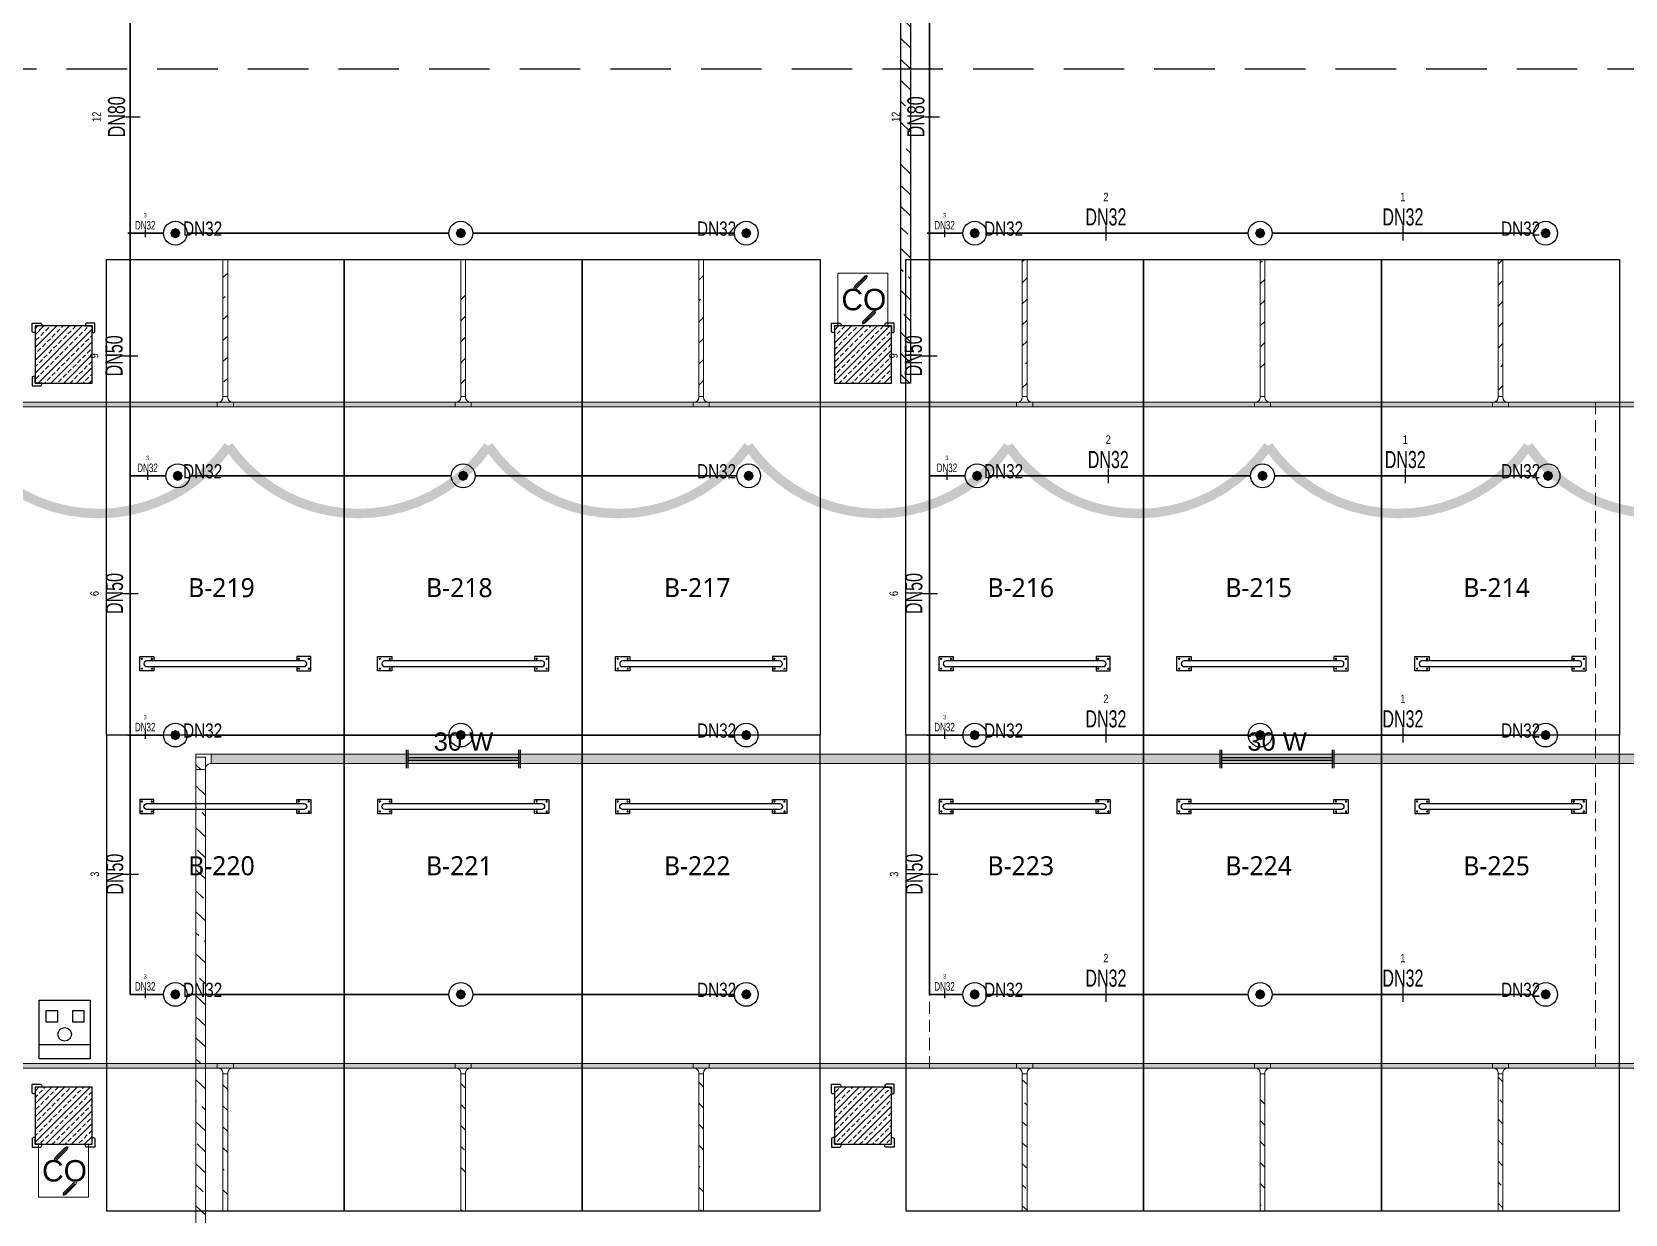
# Model space of a CAD drawing. Header units: millimetres. Extents: x -379292 to 1221486, y 92049 to 447512.
# Drawn here: x -226488 to -209745, y 223584 to 236010 of the extents above; entities that cross this region are included whole.
import ezdxf
from ezdxf.enums import TextEntityAlignment as Align
from ezdxf.lldxf.tags import DXFTag

# ---------------------------------------------------------------- set-up
doc = ezdxf.new("R2010")
doc.units = ezdxf.units.MM
doc.linetypes.add('HIDDEN', pattern=[9.525, 6.35, -3.175])
for name, color, linetype in [('-M-YNGN-BORUID', 7, 'Continuous'), ('-M-YNGN-BORUUZUN', 7, 'Continuous'), ('-M-YNGN-BORUYUK', 7, 'Continuous'), ('-M-YNGN-SPR-YUK', 7, 'Continuous'), ('-M-YNGN-ZON1-CAP-', 7, 'Continuous'), ('-M-YNGN-ZON1-SPR-', 7, 'Continuous'), ('05_HATCH CONCRETE', 141, 'Continuous'), ('05_SYMBOL', 2, 'Continuous'), ('08_LAMP', 4, 'Continuous'), ('08_SOCKET', 4, 'Continuous'), ('202-A-Y-MahalAd', 141, 'Continuous'), ('E_CT_ZA', 6, 'Continuous')]:
    doc.layers.add(name, color=color, linetype=linetype)
doc.layers.add('-M-YNGN-SPR-CAPCIZGI', color=188, linetype='Continuous', plot=False)
for name, color, linetype, lineweight in [('-M-YNGN-ZON1', 5, 'SP', 30), ('06_FORMWORK HIDDEN', 252, 'HIDDEN2', 0), ('08_DEDECTOR', 3, 'Continuous', 9), ('E_CT_AYDINLATMA', 3, 'Continuous', 9), ('E_CT_KIRMIZI', 1, 'Continuous', 9)]:
    doc.layers.add(name, color=color, linetype=linetype, lineweight=lineweight)
doc.styles.add('CIZGI', font='tahoma.ttf', dxfattribs={"width": 0.8, "oblique": 20})
doc.styles.add('HCAD', font='HCAD.SHX', dxfattribs={"width": 0.8, "height": 0.2})
doc.styles.add('PIPESIZE', font='hcad.shx', dxfattribs={"width": 0.8})
doc.styles.add('SPR-NOT', font='romans.shx')
doc.styles.get("Standard").update_dxf_attribs({"font": 'segoeuil.ttf'})
doc.styles.add('YAZI-2', font='arial.ttf', dxfattribs={"height": 2})
doc.styles.add('YAZI-3', font='arial.ttf', dxfattribs={"height": 3})
tags = doc.linetypes.add('HIDDEN2', pattern=[0.1875, 0.125, -0.0625]).pattern_tags.tags
tags[6:7] = [DXFTag(74, 4), DXFTag(75, 0), DXFTag(340, '0'), DXFTag(46, 0.0), DXFTag(50, 0.0), DXFTag(44, 0.0), DXFTag(45, 0.0)]
tags[4:5] = [DXFTag(74, 4), DXFTag(75, 0), DXFTag(340, '0'), DXFTag(46, 0.0), DXFTag(50, 0.0), DXFTag(44, 0.0), DXFTag(45, 0.0)]
doc.linetypes.add('SP', pattern='A,2,-0.1,["SP",CIZGI,S=0.14,R=0.2,X=0,Y=-0.07],-0.255', length=2.355)
pattern_1 = [(225, (905000, -3e-07), (67.351921, -67.351921), []), (225, (904932.65, -3e-07), (67.351921, -67.351921), [47.625, -23.8125])]

# ---------------------------------------------------------------- blocks, each defined once
blk = doc.blocks.new('202_Vida')
at = {"color": 0, "linetype": 'ByBlock', "ltscale": 0.2}
for points in [[(1, 0), (-1, 0)], [(0, 1), (0, -1)]]:
    blk.add_lwpolyline(points, dxfattribs=at)
at = {"color": 0, "linetype": 'ByBlock'}
for radius in [0.42, 0.23, 0.155]:
    blk.add_circle((0, 0), radius, dxfattribs=at)
blk = doc.blocks.new('202_Stoper')
at = {"color": 0, "linetype": 'ByBlock'}
for points in [[(-750, -30), (-750, -75), (-900, -75), (-900, 75), (-750, 75), (-750, 30)], [(750, -30), (750, -75), (900, -75), (900, 75), (750, 75), (750, 30)]]:
    blk.add_lwpolyline(points, dxfattribs=at)
blk.add_lwpolyline([(825, -30, 1), (825, 30), (-825, 30, 1), (-825, -30)], format="xyb", close=True, dxfattribs=at)
at = {"color": 0, "linetype": 'ByBlock', "yscale": 10, "zscale": 10, "rotation": 180}
for p, xscale in [((-877, 53), -10), ((-772, 53), 10), ((772, 53), -10), ((877, 53), 10)]:
    blk.add_blockref('202_Vida', p, dxfattribs=dict(at, xscale=xscale))
at = {"color": 0, "linetype": 'ByBlock', "yscale": 10, "zscale": 10}
for p, xscale in [((-877, -52), 10), ((-772, -52), -10), ((772, -52), 10), ((877, -52), -10)]:
    blk.add_blockref('202_Vida', p, dxfattribs=dict(at, xscale=xscale))
blk = doc.blocks.new('202_Mahalblok')
at = {"color": 0, "linetype": 'ByBlock', "flags": 128}
blk.add_lwpolyline([(0, 0), (0, 5000), (2500, 5000), (2500, 0)], close=True, dxfattribs=at)
at = {"color": 252}
blk.add_blockref('202_Stoper', (1250, 750), dxfattribs=at)
at = {"color": 0, "linetype": 'ByBlock', "ltscale": 25}
blk.add_attdef('MAHALNO', text='', height=200, dxfattribs=at).set_placement((1209, 1390), align=Align.BOTTOM_CENTER)
blk = doc.blocks.new('bariyer')
at = {"color": 8, "ltscale": 25}
blk.add_lwpolyline([(0, -70), (15, -70, 0.414214), (30, -55), (30, 30), (-55, 30, 0.414214), (-70, 15), (-70, 0), (0, 0)], format="xyb", close=True, dxfattribs=at)
blk = doc.blocks.new('OtoParkBodrumKatMimari')
at = {"layer": '05_HATCH CONCRETE'}
h = blk.add_hatch(dxfattribs=at)
h.set_pattern_fill('ANSI33', color=8, scale=15, angle=180, style=0)
h.set_pattern_definition(pattern_1)
h.paths.add_polyline_path([(20500, 132100), (19900, 132100), (19900, 131500), (20500, 131500)])
h = blk.add_hatch(dxfattribs=at)
h.set_pattern_fill('ANSI33', color=8, scale=15, angle=180, style=0)
h.set_pattern_definition(pattern_1)
h.paths.add_polyline_path([(28900, 132100), (28300, 132100), (28300, 131500), (28900, 131500)])
h = blk.add_hatch(dxfattribs=at)
h.set_pattern_fill('ANSI33', color=8, scale=15, angle=180, style=0)
h.set_pattern_definition(pattern_1)
h.paths.add_polyline_path([(20500, 124100), (19900, 124100), (19900, 123500), (20500, 123500)])
h = blk.add_hatch(dxfattribs=at)
h.set_pattern_fill('ANSI33', color=8, scale=15, angle=180, style=0)
h.set_pattern_definition(pattern_1)
h.paths.add_polyline_path([(28900, 124100), (28300, 124100), (28300, 123500), (28900, 123500)])
at = {"color": 5}
for points in [[(20500, 132100), (19900, 132100), (19900, 131500), (20500, 131500)], [(28900, 132100), (28300, 132100), (28300, 131500), (28900, 131500)], [(20500, 124100), (19900, 124100), (19900, 123500), (20500, 123500)], [(28900, 124100), (28300, 124100), (28300, 123500), (28900, 123500)]]:
    blk.add_lwpolyline(points, close=True, dxfattribs=at)
at = {"layer": '05_SYMBOL', "color": 252, "linetype": 'HIDDEN', "ltscale": 100}
blk.add_lwpolyline([(128500, 134800), (19400, 134800)], dxfattribs=at)
at = {"layer": '06_FORMWORK HIDDEN', "linetype": 'HIDDEN', "ltscale": 20}
for points in [[(29300, 131300), (36300, 131300), (36300, 124300)], [(29300, 124300), (29300, 131300)], [(36300, 124300), (29300, 124300)]]:
    blk.add_lwpolyline(points, dxfattribs=at)
at = {"layer": '05_SYMBOL', "color": 8, "xscale": -1}
for p in [(19900, 132100), (28300, 132100), (19900, 124100), (28300, 124100)]:
    blk.add_blockref('bariyer', p, dxfattribs=at)
at = {"layer": '05_SYMBOL', "color": 8}
for p in [(20500, 132100), (28900, 132100), (28900, 124100)]:
    blk.add_blockref('bariyer', p, dxfattribs=at)
at = {"layer": '05_SYMBOL', "color": 8, "rotation": 180}
for p in [(19900, 131500), (19900, 123500), (28300, 123500)]:
    blk.add_blockref('bariyer', p, dxfattribs=at)
at = {"layer": '05_SYMBOL', "color": 8, "xscale": -1, "rotation": 180}
for p in [(20500, 123500), (28900, 123500)]:
    blk.add_blockref('bariyer', p, dxfattribs=at)
at = {"layer": '202-A-Y-MahalAd', "color": 8, "ltscale": 25}
for p, values in [((20650, 127800), {'MAHALNO': 'B-219'}), ((23150, 127800), {'MAHALNO': 'B-218'}), ((25650, 127800), {'MAHALNO': 'B-217'}), ((29050, 127800), {'MAHALNO': 'B-216'}), ((31550, 127800), {'MAHALNO': 'B-215'}), ((34050, 127800), {'MAHALNO': 'B-214'})]:
    blk.add_blockref('202_Mahalblok', p, dxfattribs=at).add_auto_attribs(values)
ref = blk.add_blockref('202_Mahalblok', (20650, 127800), dxfattribs=dict(at, xscale=-1, rotation=180))
ref.add_attrib('MAHALNO', 'B-220', dxfattribs={"layer": '0', "color": 0, "linetype": 'ByBlock', "ltscale": 25, "height": 200}).set_placement((21859, 126267), align=Align.BOTTOM_CENTER)
ref = blk.add_blockref('202_Mahalblok', (23150, 127800), dxfattribs=dict(at, xscale=-1, rotation=180))
ref.add_attrib('MAHALNO', 'B-221', dxfattribs={"layer": '0', "color": 0, "linetype": 'ByBlock', "ltscale": 25, "height": 200}).set_placement((24359, 126267), align=Align.BOTTOM_CENTER)
ref = blk.add_blockref('202_Mahalblok', (25650, 127800), dxfattribs=dict(at, xscale=-1, rotation=180))
ref.add_attrib('MAHALNO', 'B-222', dxfattribs={"layer": '0', "color": 0, "linetype": 'ByBlock', "ltscale": 25, "height": 200}).set_placement((26859, 126267), align=Align.BOTTOM_CENTER)
ref = blk.add_blockref('202_Mahalblok', (29050, 127800), dxfattribs=dict(at, xscale=-1, rotation=180))
ref.add_attrib('MAHALNO', 'B-223', dxfattribs={"layer": '0', "color": 0, "linetype": 'ByBlock', "ltscale": 25, "height": 200}).set_placement((30259, 126267), align=Align.BOTTOM_CENTER)
ref = blk.add_blockref('202_Mahalblok', (31550, 127800), dxfattribs=dict(at, xscale=-1, rotation=180))
ref.add_attrib('MAHALNO', 'B-224', dxfattribs={"layer": '0', "color": 0, "linetype": 'ByBlock', "ltscale": 25, "height": 200}).set_placement((32759, 126267), align=Align.BOTTOM_CENTER)
ref = blk.add_blockref('202_Mahalblok', (34050, 127800), dxfattribs=dict(at, xscale=-1, rotation=180))
ref.add_attrib('MAHALNO', 'B-225', dxfattribs={"layer": '0', "color": 0, "linetype": 'ByBlock', "ltscale": 25, "height": 200}).set_placement((35259, 126267), align=Align.BOTTOM_CENTER)
blk = doc.blocks.new('SP-C-UP-12')
at = {"ltscale": 10}
blk.add_line((0, 0), (0, 0), dxfattribs=at)
at = {"color": 1, "linetype": 'Continuous'}
blk.add_circle((0, 0), 12.5, dxfattribs=at)
at = {"ltscale": 10}
for points in [[(-5.4, 0), (-3.8, 3.8), (-3.8, -3.8), (0, 5.4)], [(-3.8, -3.8), (0, 5.4), (0, -5.4), (3.8, 3.8)], [(0, -5.4), (3.8, 3.8), (3.8, -3.8), (5.4, 0)]]:
    blk.add_solid(points, dxfattribs=at)
at = {"layer": '-M-YNGN-SPR-YUK', "style": 'SPR-NOT', "width": 0.5, "flags": 9}
for tag, p in [('YUK', (0, 17.8)), ('CAP', (0, 14.4)), ('TIP', (0.2, 10.8))]:
    blk.add_attdef(tag, text='', height=2.5, dxfattribs=at).set_placement(p, align=Align.MIDDLE_CENTER)
blk = doc.blocks.new('SPRKL100')
at = {"layer": '-M-YNGN-SPR-CAPCIZGI'}
blk.add_line((0, 0.431), (0, -0.431), dxfattribs=at)
at = {"layer": '-M-YNGN-BORUID', "color": 0, "style": 'HCAD', "width": 0.8, "flags": 1}
blk.add_attdef('DIC', text='', height=0.4, dxfattribs=at).set_placement((0, -1.693), align=Align.CENTER)
at = {"layer": '-M-YNGN-BORUUZUN', "color": 0, "style": 'HCAD', "width": 0.7}
blk.add_attdef('BOY', text='', height=0.8, dxfattribs=at).set_placement((0, -1.08), align=Align.CENTER)
at = {"layer": '-M-YNGN-BORUYUK', "color": 6, "style": 'PIPESIZE', "width": 0.8}
blk.add_attdef('YUK', text='', height=0.5, dxfattribs=at).set_placement((0, 1.866), align=Align.CENTER)
at = {"color": 0, "style": 'PIPESIZE', "width": 0.7}
blk.add_attdef('CAP', text='', height=1, dxfattribs=at).set_placement((0, 0.45), align=Align.CENTER)
blk = doc.blocks.new('A$C69E769C9')
at = {"layer": '-M-YNGN-ZON1', "linetype": 'SP', "ltscale": 500}
for p, q in [((1127.3, 0), (1127.3, -2214.7)), ((1967.3, 0), (1967.3, -2214.7)), ((1162.3, -1414.7), (1124.8, -1414.7)), ((1349.8, -1414.7), (1187.3, -1414.7)), ((1349.8, -1414.7), (1462.3, -1414.7)), ((1487.3, -1414.7), (1762.3, -1414.7)), ((2002.3, -1414.7), (1964.8, -1414.7)), ((2189.8, -1414.7), (2027.3, -1414.7)), ((2189.8, -1414.7), (2302.3, -1414.7)), ((2327.3, -1414.7), (2602.3, -1414.7)), ((1164.8, -1669.7), (1127.3, -1669.7)), ((1352.3, -1669.7), (1189.8, -1669.7)), ((1352.3, -1669.7), (1464.8, -1669.7)), ((1489.8, -1669.7), (1764.8, -1669.7)), ((2004.8, -1669.7), (1967.3, -1669.7)), ((2192.3, -1669.7), (2029.8, -1669.7)), ((2192.3, -1669.7), (2304.8, -1669.7)), ((2329.8, -1669.7), (2604.8, -1669.7)), ((1162.3, -1942.2), (1124.8, -1942.2)), ((1349.8, -1942.2), (1187.3, -1942.2)), ((1349.8, -1942.2), (1462.3, -1942.2)), ((1487.3, -1942.2), (1762.3, -1942.2)), ((2002.3, -1942.2), (1964.8, -1942.2)), ((2189.8, -1942.2), (2027.3, -1942.2)), ((2189.8, -1942.2), (2302.3, -1942.2)), ((2327.3, -1942.2), (2602.3, -1942.2)), ((1162.3, -2214.7), (1127.3, -2214.7)), ((1349.8, -2214.7), (1187.3, -2214.7)), ((1349.8, -2214.7), (1462.3, -2214.7)), ((1487.3, -2214.7), (1762.3, -2214.7)), ((2002.3, -2214.7), (1967.3, -2214.7)), ((2189.8, -2214.7), (2027.3, -2214.7)), ((2189.8, -2214.7), (2302.3, -2214.7)), ((2327.3, -2214.7), (2602.3, -2214.7))]:
    blk.add_line(p, q, dxfattribs=at)
at = {"layer": '-M-YNGN-ZON1-CAP-'}
ref = blk.add_blockref('SPRKL100', (1130.1, -1292.4), dxfattribs=dict(at, xscale=18.00000000000009, yscale=18.00000000000009, zscale=18.00000000000009, rotation=90))
ref.add_attrib('YUK', '12', dxfattribs={"layer": '-M-YNGN-BORUYUK', "color": 6, "height": 9, "rotation": 90, "style": 'PIPESIZE', "width": 0.8}).set_placement((1096.5, -1292.4), align=Align.CENTER)
ref.add_attrib('CAP', 'DN80', dxfattribs={"layer": '0', "color": 0, "height": 18, "rotation": 90, "style": 'PIPESIZE', "width": 0.7}).set_placement((1122, -1292.4), align=Align.CENTER)
ref = blk.add_blockref('SPRKL100', (1970.1, -1292.4), dxfattribs=dict(at, xscale=18.00000000000009, yscale=18.00000000000009, zscale=18.00000000000009, rotation=90))
ref.add_attrib('YUK', '12', dxfattribs={"layer": '-M-YNGN-BORUYUK', "color": 6, "height": 9, "rotation": 90, "style": 'PIPESIZE', "width": 0.8}).set_placement((1936.5, -1292.4), align=Align.CENTER)
ref.add_attrib('CAP', 'DN80', dxfattribs={"layer": '0', "color": 0, "height": 18, "rotation": 90, "style": 'PIPESIZE', "width": 0.7}).set_placement((1962, -1292.4), align=Align.CENTER)
ref = blk.add_blockref('SPRKL100', (2152.7, -1414.7), dxfattribs=dict(at, xscale=18, yscale=18, zscale=18))
ref.add_attrib('YUK', '2', dxfattribs={"layer": '-M-YNGN-BORUYUK', "color": 6, "height": 9, "style": 'PIPESIZE', "width": 0.8}).set_placement((2152.7, -1381.1), align=Align.CENTER)
ref.add_attrib('CAP', 'DN32', dxfattribs={"layer": '0', "color": 0, "height": 18, "style": 'PIPESIZE', "width": 0.7}).set_placement((2152.7, -1406.6), align=Align.CENTER)
ref = blk.add_blockref('SPRKL100', (2464.8, -1414.7), dxfattribs=dict(at, xscale=18, yscale=18, zscale=18))
ref.add_attrib('YUK', '1', dxfattribs={"layer": '-M-YNGN-BORUYUK', "color": 6, "height": 9, "style": 'PIPESIZE', "width": 0.8}).set_placement((2464.8, -1381.1), align=Align.CENTER)
ref.add_attrib('CAP', 'DN32', dxfattribs={"layer": '0', "color": 0, "height": 18, "style": 'PIPESIZE', "width": 0.7}).set_placement((2464.8, -1406.6), align=Align.CENTER)
ref = blk.add_blockref('SPRKL100', (1143.1, -1414.9), dxfattribs=dict(at, xscale=9, yscale=9, zscale=9))
ref.add_attrib('YUK', '3', dxfattribs={"layer": '-M-YNGN-BORUYUK', "color": 6, "height": 4.5, "style": 'PIPESIZE', "width": 0.8}).set_placement((1143.1, -1398.1), align=Align.CENTER)
ref.add_attrib('CAP', 'DN32', dxfattribs={"layer": '0', "color": 0, "height": 9, "style": 'PIPESIZE', "width": 0.7}).set_placement((1143.1, -1410.8), align=Align.CENTER)
ref = blk.add_blockref('SPRKL100', (1983.1, -1414.9), dxfattribs=dict(at, xscale=9, yscale=9, zscale=9))
ref.add_attrib('YUK', '3', dxfattribs={"layer": '-M-YNGN-BORUYUK', "color": 6, "height": 4.5, "style": 'PIPESIZE', "width": 0.8}).set_placement((1983.1, -1398.1), align=Align.CENTER)
ref.add_attrib('CAP', 'DN32', dxfattribs={"layer": '0', "color": 0, "height": 9, "style": 'PIPESIZE', "width": 0.7}).set_placement((1983.1, -1410.8), align=Align.CENTER)
ref = blk.add_blockref('SPRKL100', (1127.5, -1543.6), dxfattribs=dict(at, xscale=18.00000000000009, yscale=18.00000000000009, zscale=18.00000000000009, rotation=90))
ref.add_attrib('YUK', '9', dxfattribs={"layer": '-M-YNGN-BORUYUK', "color": 6, "height": 9, "rotation": 90, "style": 'PIPESIZE', "width": 0.8}).set_placement((1093.9, -1543.6), align=Align.CENTER)
ref.add_attrib('CAP', 'DN50', dxfattribs={"layer": '0', "color": 0, "height": 18, "rotation": 90, "style": 'PIPESIZE', "width": 0.7}).set_placement((1119.4, -1543.6), align=Align.CENTER)
ref = blk.add_blockref('SPRKL100', (1967.5, -1543.6), dxfattribs=dict(at, xscale=18.00000000000009, yscale=18.00000000000009, zscale=18.00000000000009, rotation=90))
ref.add_attrib('YUK', '9', dxfattribs={"layer": '-M-YNGN-BORUYUK', "color": 6, "height": 9, "rotation": 90, "style": 'PIPESIZE', "width": 0.8}).set_placement((1933.9, -1543.6), align=Align.CENTER)
ref.add_attrib('CAP', 'DN50', dxfattribs={"layer": '0', "color": 0, "height": 18, "rotation": 90, "style": 'PIPESIZE', "width": 0.7}).set_placement((1959.4, -1543.6), align=Align.CENTER)
ref = blk.add_blockref('SPRKL100', (2155.2, -1669.7), dxfattribs=dict(at, xscale=18, yscale=18, zscale=18))
ref.add_attrib('YUK', '2', dxfattribs={"layer": '-M-YNGN-BORUYUK', "color": 6, "height": 9, "style": 'PIPESIZE', "width": 0.8}).set_placement((2155.2, -1636.1), align=Align.CENTER)
ref.add_attrib('CAP', 'DN32', dxfattribs={"layer": '0', "color": 0, "height": 18, "style": 'PIPESIZE', "width": 0.7}).set_placement((2155.2, -1661.6), align=Align.CENTER)
ref = blk.add_blockref('SPRKL100', (2467.3, -1669.7), dxfattribs=dict(at, xscale=18, yscale=18, zscale=18))
ref.add_attrib('YUK', '1', dxfattribs={"layer": '-M-YNGN-BORUYUK', "color": 6, "height": 9, "style": 'PIPESIZE', "width": 0.8}).set_placement((2467.3, -1636.1), align=Align.CENTER)
ref.add_attrib('CAP', 'DN32', dxfattribs={"layer": '0', "color": 0, "height": 18, "style": 'PIPESIZE', "width": 0.7}).set_placement((2467.3, -1661.6), align=Align.CENTER)
ref = blk.add_blockref('SPRKL100', (1145.6, -1669.9), dxfattribs=dict(at, xscale=9, yscale=9, zscale=9))
ref.add_attrib('YUK', '3', dxfattribs={"layer": '-M-YNGN-BORUYUK', "color": 6, "height": 4.5, "style": 'PIPESIZE', "width": 0.8}).set_placement((1145.6, -1653.1), align=Align.CENTER)
ref.add_attrib('CAP', 'DN32', dxfattribs={"layer": '0', "color": 0, "height": 9, "style": 'PIPESIZE', "width": 0.7}).set_placement((1145.6, -1665.8), align=Align.CENTER)
ref = blk.add_blockref('SPRKL100', (1985.6, -1669.9), dxfattribs=dict(at, xscale=9, yscale=9, zscale=9))
ref.add_attrib('YUK', '3', dxfattribs={"layer": '-M-YNGN-BORUYUK', "color": 6, "height": 4.5, "style": 'PIPESIZE', "width": 0.8}).set_placement((1985.6, -1653.1), align=Align.CENTER)
ref.add_attrib('CAP', 'DN32', dxfattribs={"layer": '0', "color": 0, "height": 9, "style": 'PIPESIZE', "width": 0.7}).set_placement((1985.6, -1665.8), align=Align.CENTER)
ref = blk.add_blockref('SPRKL100', (1127.9, -1793.4), dxfattribs=dict(at, xscale=18.00000000000009, yscale=18.00000000000009, zscale=18.00000000000009, rotation=90))
ref.add_attrib('YUK', '6', dxfattribs={"layer": '-M-YNGN-BORUYUK', "color": 6, "height": 9, "rotation": 90, "style": 'PIPESIZE', "width": 0.8}).set_placement((1094.3, -1793.4), align=Align.CENTER)
ref.add_attrib('CAP', 'DN50', dxfattribs={"layer": '0', "color": 0, "height": 18, "rotation": 90, "style": 'PIPESIZE', "width": 0.7}).set_placement((1119.8, -1793.4), align=Align.CENTER)
ref = blk.add_blockref('SPRKL100', (1967.9, -1793.4), dxfattribs=dict(at, xscale=18.00000000000009, yscale=18.00000000000009, zscale=18.00000000000009, rotation=90))
ref.add_attrib('YUK', '6', dxfattribs={"layer": '-M-YNGN-BORUYUK', "color": 6, "height": 9, "rotation": 90, "style": 'PIPESIZE', "width": 0.8}).set_placement((1934.3, -1793.4), align=Align.CENTER)
ref.add_attrib('CAP', 'DN50', dxfattribs={"layer": '0', "color": 0, "height": 18, "rotation": 90, "style": 'PIPESIZE', "width": 0.7}).set_placement((1959.8, -1793.4), align=Align.CENTER)
ref = blk.add_blockref('SPRKL100', (2152.7, -1942.2), dxfattribs=dict(at, xscale=18, yscale=18, zscale=18))
ref.add_attrib('YUK', '2', dxfattribs={"layer": '-M-YNGN-BORUYUK', "color": 6, "height": 9, "style": 'PIPESIZE', "width": 0.8}).set_placement((2152.7, -1908.6), align=Align.CENTER)
ref.add_attrib('CAP', 'DN32', dxfattribs={"layer": '0', "color": 0, "height": 18, "style": 'PIPESIZE', "width": 0.7}).set_placement((2152.7, -1934.1), align=Align.CENTER)
ref = blk.add_blockref('SPRKL100', (2464.8, -1942.2), dxfattribs=dict(at, xscale=18, yscale=18, zscale=18))
ref.add_attrib('YUK', '1', dxfattribs={"layer": '-M-YNGN-BORUYUK', "color": 6, "height": 9, "style": 'PIPESIZE', "width": 0.8}).set_placement((2464.8, -1908.6), align=Align.CENTER)
ref.add_attrib('CAP', 'DN32', dxfattribs={"layer": '0', "color": 0, "height": 18, "style": 'PIPESIZE', "width": 0.7}).set_placement((2464.8, -1934.1), align=Align.CENTER)
ref = blk.add_blockref('SPRKL100', (1143.1, -1942.4), dxfattribs=dict(at, xscale=9, yscale=9, zscale=9))
ref.add_attrib('YUK', '3', dxfattribs={"layer": '-M-YNGN-BORUYUK', "color": 6, "height": 4.5, "style": 'PIPESIZE', "width": 0.8}).set_placement((1143.1, -1925.6), align=Align.CENTER)
ref.add_attrib('CAP', 'DN32', dxfattribs={"layer": '0', "color": 0, "height": 9, "style": 'PIPESIZE', "width": 0.7}).set_placement((1143.1, -1938.3), align=Align.CENTER)
ref = blk.add_blockref('SPRKL100', (1983.1, -1942.4), dxfattribs=dict(at, xscale=9, yscale=9, zscale=9))
ref.add_attrib('YUK', '3', dxfattribs={"layer": '-M-YNGN-BORUYUK', "color": 6, "height": 4.5, "style": 'PIPESIZE', "width": 0.8}).set_placement((1983.1, -1925.6), align=Align.CENTER)
ref.add_attrib('CAP', 'DN32', dxfattribs={"layer": '0', "color": 0, "height": 9, "style": 'PIPESIZE', "width": 0.7}).set_placement((1983.1, -1938.3), align=Align.CENTER)
ref = blk.add_blockref('SPRKL100', (1128.2, -2088.4), dxfattribs=dict(at, xscale=18.00000000000009, yscale=18.00000000000009, zscale=18.00000000000009, rotation=90))
ref.add_attrib('YUK', '3', dxfattribs={"layer": '-M-YNGN-BORUYUK', "color": 6, "height": 9, "rotation": 90, "style": 'PIPESIZE', "width": 0.8}).set_placement((1094.6, -2088.4), align=Align.CENTER)
ref.add_attrib('CAP', 'DN50', dxfattribs={"layer": '0', "color": 0, "height": 18, "rotation": 90, "style": 'PIPESIZE', "width": 0.7}).set_placement((1120.1, -2088.4), align=Align.CENTER)
ref = blk.add_blockref('SPRKL100', (1968.2, -2088.4), dxfattribs=dict(at, xscale=18.00000000000009, yscale=18.00000000000009, zscale=18.00000000000009, rotation=90))
ref.add_attrib('YUK', '3', dxfattribs={"layer": '-M-YNGN-BORUYUK', "color": 6, "height": 9, "rotation": 90, "style": 'PIPESIZE', "width": 0.8}).set_placement((1934.6, -2088.4), align=Align.CENTER)
ref.add_attrib('CAP', 'DN50', dxfattribs={"layer": '0', "color": 0, "height": 18, "rotation": 90, "style": 'PIPESIZE', "width": 0.7}).set_placement((1960.1, -2088.4), align=Align.CENTER)
ref = blk.add_blockref('SPRKL100', (2152.7, -2214.7), dxfattribs=dict(at, xscale=18, yscale=18, zscale=18))
ref.add_attrib('YUK', '2', dxfattribs={"layer": '-M-YNGN-BORUYUK', "color": 6, "height": 9, "style": 'PIPESIZE', "width": 0.8}).set_placement((2152.7, -2181.1), align=Align.CENTER)
ref.add_attrib('CAP', 'DN32', dxfattribs={"layer": '0', "color": 0, "height": 18, "style": 'PIPESIZE', "width": 0.7}).set_placement((2152.7, -2206.6), align=Align.CENTER)
ref = blk.add_blockref('SPRKL100', (2464.8, -2214.7), dxfattribs=dict(at, xscale=18, yscale=18, zscale=18))
ref.add_attrib('YUK', '1', dxfattribs={"layer": '-M-YNGN-BORUYUK', "color": 6, "height": 9, "style": 'PIPESIZE', "width": 0.8}).set_placement((2464.8, -2181.1), align=Align.CENTER)
ref.add_attrib('CAP', 'DN32', dxfattribs={"layer": '0', "color": 0, "height": 18, "style": 'PIPESIZE', "width": 0.7}).set_placement((2464.8, -2206.6), align=Align.CENTER)
ref = blk.add_blockref('SPRKL100', (1143.1, -2214.9), dxfattribs=dict(at, xscale=9, yscale=9, zscale=9))
ref.add_attrib('YUK', '3', dxfattribs={"layer": '-M-YNGN-BORUYUK', "color": 6, "height": 4.5, "style": 'PIPESIZE', "width": 0.8}).set_placement((1143.1, -2198.1), align=Align.CENTER)
ref.add_attrib('CAP', 'DN32', dxfattribs={"layer": '0', "color": 0, "height": 9, "style": 'PIPESIZE', "width": 0.7}).set_placement((1143.1, -2210.8), align=Align.CENTER)
ref = blk.add_blockref('SPRKL100', (1983.1, -2214.9), dxfattribs=dict(at, xscale=9, yscale=9, zscale=9))
ref.add_attrib('YUK', '3', dxfattribs={"layer": '-M-YNGN-BORUYUK', "color": 6, "height": 4.5, "style": 'PIPESIZE', "width": 0.8}).set_placement((1983.1, -2198.1), align=Align.CENTER)
ref.add_attrib('CAP', 'DN32', dxfattribs={"layer": '0', "color": 0, "height": 9, "style": 'PIPESIZE', "width": 0.7}).set_placement((1983.1, -2210.8), align=Align.CENTER)
at = {"layer": '-M-YNGN-ZON1-SPR-', "linetype": 'Continuous'}
for p in [(1174.8, -1414.7), (1474.8, -1414.7), (1774.8, -1414.7), (2014.8, -1414.7), (2314.8, -1414.7), (2614.8, -1414.7), (1177.3, -1669.7), (1477.3, -1669.7), (1777.3, -1669.7), (2017.3, -1669.7), (2317.3, -1669.7), (2617.3, -1669.7), (1174.8, -1942.2), (1474.8, -1942.2), (1774.8, -1942.2), (2014.8, -1942.2), (2314.8, -1942.2), (2614.8, -1942.2), (1174.8, -2214.7), (1474.8, -2214.7), (1774.8, -2214.7), (2014.8, -2214.7), (2314.8, -2214.7), (2614.8, -2214.7)]:
    blk.add_blockref('SP-C-UP-12', p, dxfattribs=at)
at = {"layer": '-M-YNGN-ZON1-CAP-', "ltscale": 20, "style": 'PIPESIZE', "width": 0.8}
for p in [(1203.5, -1409.9), (1743.6, -1409.9), (2045.2, -1409.9), (2588.5, -1409.9), (1203.5, -1664.9), (1743.6, -1664.9), (2045.2, -1664.9), (2588.5, -1664.9), (1203.5, -1937.4), (1743.6, -1937.4), (2045.2, -1937.4), (2588.5, -1937.4), (1203.5, -2209.9), (1743.6, -2209.9), (2045.2, -2209.9), (2588.5, -2209.9)]:
    blk.add_text('DN32', height=15, dxfattribs=at).set_placement(p, align=Align.MIDDLE_CENTER)
blk = doc.blocks.new('*U610')
h = blk.add_hatch()
h.set_pattern_fill('ANSI33', color=0, scale=50, angle=1, style=0)
h.paths.add_polyline_path([(-8115, 100), (41033, 100), (41033, 0), (-8115, 0)])
at = {"color": 0}
blk.add_lwpolyline([(-8115, 100), (41033, 100), (41033, 0), (-8115, 0)], close=True, dxfattribs=at)
at = {"ltscale": 25, "flags": 1}
for tag, p in [('YUKSEKLIK', (-229, -149)), ('KALINLIK', (-229, -213))]:
    blk.add_attdef(tag, p, '', height=50, dxfattribs=at)
blk = doc.blocks.new('*U139')
at = {"color": 0}
for p, q in [((0, 264), (-264, 264)), ((-160, 264), (-160, 164)), ((0, 0), (0, 264)), ((-264, 164), (-150, 164)), ((-100, 0), (-100, 114)), ((0, 104), (-100, 104))]:
    blk.add_line(p, q, dxfattribs=at)
blk.add_arc((-150, 114), 50, 0, 90, dxfattribs=at)
blk = doc.blocks.new('*U612')
h = blk.add_hatch()
h.set_pattern_fill('ANSI33', color=0, scale=50, angle=1, style=0)
h.paths.add_polyline_path([(-7940, 100), (-31, 100), (-31, 0), (-7940, 0)])
at = {"color": 0}
blk.add_lwpolyline([(-7940, 100), (-31, 100), (-31, 0), (-7940, 0)], close=True, dxfattribs=at)
at = {"ltscale": 25, "flags": 1}
for tag, p in [('YUKSEKLIK', (-229, -149)), ('KALINLIK', (-229, -213))]:
    blk.add_attdef(tag, p, '', height=50, dxfattribs=at)
blk = doc.blocks.new('*U741')
h = blk.add_hatch()
h.set_pattern_fill('ANSI33', color=0, scale=50, angle=1, style=0)
h.paths.add_polyline_path([(-53157, 50), (-237, 50), (-237, 0), (-53157, 0)])
at = {"color": 0}
blk.add_lwpolyline([(-53157, 50), (-237, 50), (-237, 0), (-53157, 0)], close=True, dxfattribs=at)
at = {"ltscale": 25, "flags": 1}
for tag, p in [('YUKSEKLIK', (-229, -149)), ('KALINLIK', (-229, -213))]:
    blk.add_attdef(tag, p, '', height=50, dxfattribs=at)
blk = doc.blocks.new('*U742')
h = blk.add_hatch()
h.set_pattern_fill('ANSI33', color=0, scale=50, angle=1, style=0)
h.paths.add_polyline_path([(-53157, 50), (113, 50), (113, 0), (-53157, 0)])
at = {"color": 0}
blk.add_lwpolyline([(-53157, 50), (113, 50), (113, 0), (-53157, 0)], close=True, dxfattribs=at)
at = {"ltscale": 25, "flags": 1}
for tag, p in [('YUKSEKLIK', (-229, -149)), ('KALINLIK', (-229, -213))]:
    blk.add_attdef(tag, p, '', height=50, dxfattribs=at)
blk = doc.blocks.new('*U830')
h = blk.add_hatch()
h.set_pattern_fill('ANSI33', color=0, scale=50, angle=1, style=0)
h.paths.add_polyline_path([(-4231, 100), (-41, 100), (-41, 0), (-4231, 0)])
at = {"color": 0}
blk.add_lwpolyline([(-4231, 100), (-41, 100), (-41, 0), (-4231, 0)], close=True, dxfattribs=at)
at = {"ltscale": 25, "flags": 1}
for tag, p in [('YUKSEKLIK', (-229, -149)), ('KALINLIK', (-229, -213))]:
    blk.add_attdef(tag, p, '', height=50, dxfattribs=at)
blk = doc.blocks.new('40 W SIVA ÜSTÜ ETANJ LED 50')
at = {"layer": '08_LAMP'}
for p, q in [((-625, -100), (-625, 100)), ((-605, -100), (-605, 100)), ((-605, 15), (605, 15)), ((605, -100), (605, 100)), ((625, -100), (625, 100)), ((-605, -15), (605, -15))]:
    blk.add_line(p, q, dxfattribs=at)
at = {"layer": '08_LAMP', "color": 2, "style": 'YAZI-2'}
blk.add_text('30 W', height=200, dxfattribs=at).set_placement((0, 90), align=Align.CENTER)
blk = doc.blocks.new('PRIZKOM 50')
at = {"layer": '08_SOCKET', "color": 3}
for p, q in [((-191, 0), (-191, 439)), ((-191, 439), (191, 439)), ((191, 439), (191, 0)), ((-191, 335), (191, 335)), ((-145, 76), (-145, 165)), ((-145, 165), (-61, 165)), ((-61, 165), (-61, 76)), ((54, 165), (139, 165)), ((54, 76), (54, 165)), ((139, 165), (139, 76)), ((191, 0), (-191, 0)), ((-61, 76), (-145, 76)), ((139, 76), (54, 76))]:
    blk.add_line(p, q, dxfattribs=at)
blk.add_circle((-1, 256), 50.5, dxfattribs=at)
blk = doc.blocks.new('CO 250')
at = {"layer": '08_DEDECTOR'}
for p, q in [((17, 243), (-84, 142)), ((45, 251), (-74, 132)), ((37, 223), (-64, 122)), ((45, 250), (45, 243)), ((114, -136), (-5, -255)), ((104, -126), (3, -227)), ((124, -146), (23, -247)), ((-5, -247), (-5, -255)), ((-5, -255), (3, -255))]:
    blk.add_line(p, q, dxfattribs=at)
at = {"layer": '08_DEDECTOR', "ltscale": 25}
blk.add_lwpolyline([(-262, 278), (-262, -278), (262, -278), (262, 278)], close=True, dxfattribs=at)
at = {"layer": '08_DEDECTOR'}
for centre, radius, start, end in [((37, 223), 27.7, 72.9688, 135), ((17, 243), 27.7, 315, 0), ((-55, 112), 41.6, 135, 180), ((-55, 112), 27.7, 135, 180), ((-55, 112), 13.9, 135, 180), ((95, -116), 13.9, 315, 350.4112), ((95, -116), 27.7, 315, 355.2224), ((95, -116), 41.6, 315, 356.817), ((23, -247), 27.7, 135, 180), ((3, -227), 27.7, 270, 315)]:
    blk.add_arc(centre, radius, start, end, dxfattribs=at)
at = {"layer": '08_DEDECTOR', "color": 3, "style": 'YAZI-3'}
blk.add_text('CO', height=225, dxfattribs=at).set_placement((-226, -113))
blk = doc.blocks.new('*U1011')
h = blk.add_hatch()
h.set_pattern_fill('ANSI33', color=0, scale=50, angle=1, style=0)
h.paths.add_polyline_path([(-2093, 50), (-653, 50), (-653, 0), (-2093, 0)])
at = {"color": 0}
blk.add_lwpolyline([(-2093, 50), (-653, 50), (-653, 0), (-2093, 0)], close=True, dxfattribs=at)
at = {"ltscale": 25, "flags": 1}
for tag, p in [('YUKSEKLIK', (-229, -149)), ('KALINLIK', (-229, -213))]:
    blk.add_attdef(tag, p, '', height=50, dxfattribs=at)
blk = doc.blocks.new('*U1012')
at = {"color": 0}
for p, q in [((214, 214), (-164, 214)), ((-60, 214), (-60, 164)), ((0, 214), (214, 214)), ((110, 214), (110, 164)), ((-164, 164), (-50, 164)), ((0, 0), (0, 114)), ((0, 104), (50, 104)), ((50, 0), (50, 114)), ((214, 164), (100, 164))]:
    blk.add_line(p, q, dxfattribs=at)
for centre, start, end in [((-50, 114), 0, 90), ((100, 114), 90, 180)]:
    blk.add_arc(centre, 50, start, end, dxfattribs=at)

msp = doc.modelspace()

# ---------------------------------------------------------------- block references
at = {"color": 8}
msp.add_blockref('OtoParkBodrumKatMimari', (-246354.8, 100818.8), dxfattribs=at)

# ---------------------------------------------------------------- next in the draw order: linework, layer by layer
at = {"color": 30, "const_width": 100}
msp.add_lwpolyline([(-172516.4, 231658.2, -0.5205671), (-175248.3, 231658.2, -0.5205671), (-177980.2, 231658.2, -0.5205671), (-180712.1, 231658.2, -0.5205671), (-183444, 231658.2, -0.5205671), (-186175.8, 231658.2, -0.5205671), (-188907.7, 231658.2, -0.5205671), (-191639.6, 231658.2, -0.5205671), (-194371.5, 231658.2, -0.5205671), (-197103.4, 231658.2, -0.5205671), (-199835.3, 231658.2, -0.5205671), (-202567.2, 231658.2, -0.5205671), (-205299.1, 231658.2, -0.5205671), (-208031, 231658.2, -0.5205671), (-210762.9, 231658.2, -0.5205671), (-213494.8, 231658.2, -0.5205671), (-216226.7, 231658.2, -0.5205671), (-218958.6, 231658.2, -0.5205671), (-221690.4, 231658.2, -0.5205671), (-224422.3, 231658.2, -0.5205671), (-227154.2, 231658.2, -0.5205671)], format="xyb", dxfattribs=at)

# ---------------------------------------------------------------- next in the draw order: block references
at = {"layer": '-M-YNGN-ZON1', "ltscale": 25, "xscale": 10, "yscale": 10, "zscale": 10}
msp.add_blockref('A$C69E769C9', (-236728.2, 248041), dxfattribs=at)
at = {"layer": '08_DEDECTOR'}
for p in [(-217754.8, 233197.2), (-226154.8, 224040.3)]:
    msp.add_blockref('CO 250', p, dxfattribs=at)
at = {"layer": '08_LAMP', "xscale": 0.96, "yscale": 0.96, "zscale": 0.96}
for p in [(-221952.1, 228368.8), (-213402.1, 228368.8)]:
    msp.add_blockref('40 W SIVA ÜSTÜ ETANJ LED 50', p, dxfattribs=at)
at = {"layer": '08_SOCKET', "xscale": 1.4, "yscale": 1.4, "zscale": 1.4, "rotation": 180}
msp.add_blockref('PRIZKOM 50', (-226144, 225832.7), dxfattribs=at)
at = {"layer": 'E_CT_AYDINLATMA', "color": 2, "xscale": -1}
msp.add_blockref('*U139', (-224763.1, 228154.8), dxfattribs=at)
at = {"layer": 'E_CT_AYDINLATMA', "rotation": 90}
msp.add_blockref('*U612', (-224663.1, 228418.8), dxfattribs=at)
at = {"layer": 'E_CT_AYDINLATMA', "xscale": -1, "rotation": 180}
msp.add_blockref('*U610', (-216488, 228418.8), dxfattribs=at)
at = {"layer": 'E_CT_KIRMIZI', "color": 1, "xscale": -1}
for p, rotation in [((-224429.8, 231525.8), 89.99999999999997), ((-221929.8, 231525.8), 89.99999999999994), ((-219429.8, 231525.8), 89.99999999999994), ((-216029.8, 231525.8), 89.99999999999994), ((-213529.8, 231525.8), 89.99999999999994), ((-211029.8, 231525.8), 89.99999999999994)]:
    msp.add_blockref('*U1011', p, dxfattribs=dict(at, rotation=rotation))
at = {"layer": 'E_CT_KIRMIZI', "color": 2, "xscale": -1, "rotation": 180}
for p in [(-224479.8, 232282.8), (-221979.8, 232282.8), (-219479.8, 232282.8), (-216079.8, 232282.8), (-213579.8, 232282.8), (-211079.8, 232282.8)]:
    msp.add_blockref('*U1012', p, dxfattribs=at)
at = {"layer": 'E_CT_KIRMIZI', "color": 1}
for name, p, rotation in [('*U742', (-229692.1, 232118.8), 180), ('*U741', (-230039.1, 225168.8), 180), ('*U1011', (-224429.8, 225711.7), 90.00000041575699), ('*U1011', (-221929.8, 225711.7), 90.00000041575699), ('*U1011', (-219429.8, 225711.7), 90.00000041575699), ('*U1011', (-216029.8, 225711.7), 90.00000041575699), ('*U1011', (-213529.8, 225711.7), 90.00000041575699), ('*U1011', (-211029.8, 225711.7), 90.00000041575699)]:
    msp.add_blockref(name, p, dxfattribs=dict(at, rotation=rotation))
at = {"layer": 'E_CT_KIRMIZI', "color": 2, "rotation": 4.157569409809594e-07}
for p in [(-224479.8, 224954.8), (-221979.8, 224954.8), (-219479.8, 224954.8), (-216079.8, 224954.8), (-213579.8, 224954.8), (-211079.8, 224954.8)]:
    msp.add_blockref('*U1012', p, dxfattribs=at)
at = {"layer": 'E_CT_ZA', "color": 112, "rotation": 90}
msp.add_blockref('*U830', (-217254.8, 236549.9), dxfattribs=at)

doc.saveas('drawing.dxf')
